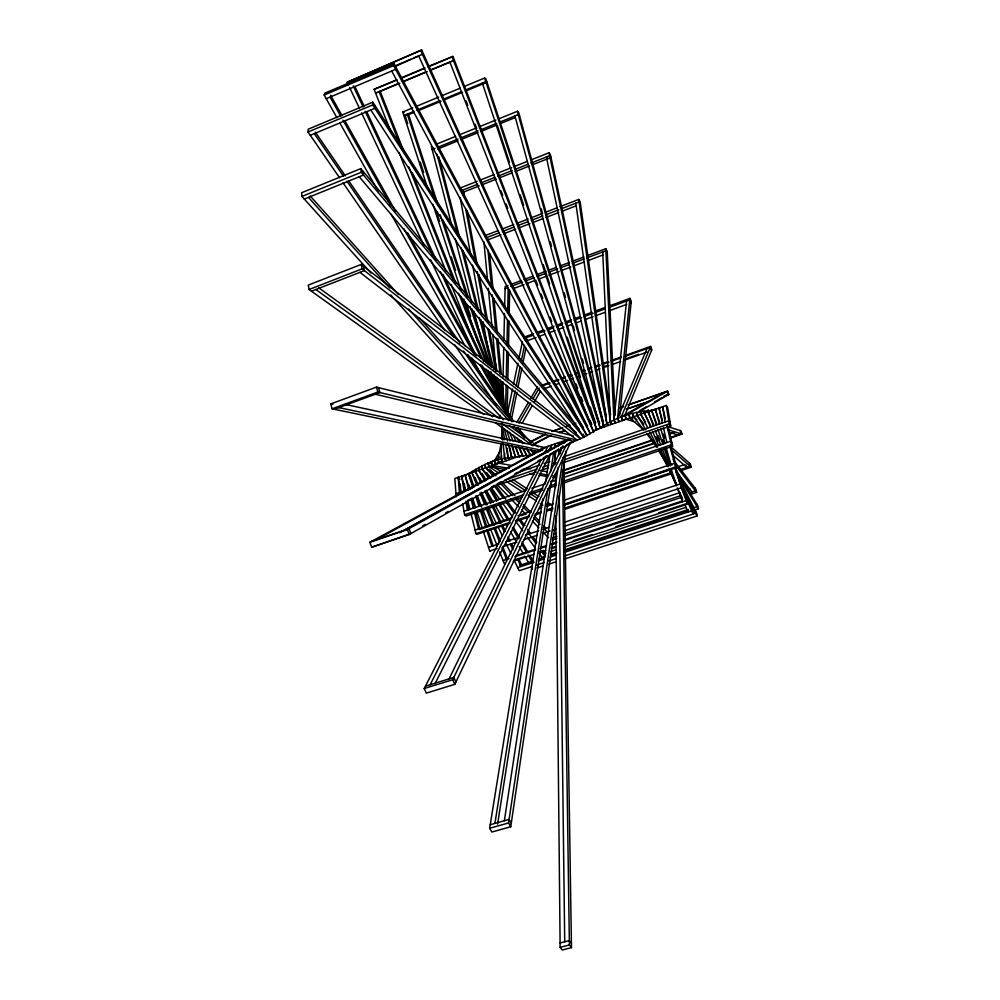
<?xml version="1.0" encoding="UTF-8"?>
<svg xmlns="http://www.w3.org/2000/svg" width="1000" height="1000" viewBox="0 0 1000 1000"><rect width="100%" height="100%" fill="white"/><g stroke="black" fill="none" stroke-linecap="round" stroke-linejoin="round"><path stroke-width="1.5" d="M503.137 443.237L504.613 458.725L506.225 460.737L504.588 458.137L504.688 453.488M505.6 410.05L506.125 385.225M506.262 379.012L506.85 351.087M506.975 344.888L507.5 320.062M507.663 312.312L508.188 287.488L505.087 288.65M507.225 411.075L507.725 386.238M507.85 380.025L508.413 352.088M508.537 345.875L509.038 321.037M509.188 313.288L509.65 290M501.8 455.838L501.175 458.862L502.775 461.938L501.125 459.338L501.488 443.825M501.6 439.162L501.887 426.75M502.575 397.275L502.925 381.75M503.038 377.1L503.725 347.612M503.9 339.85L504.513 313.475M504.663 307.275L505.138 286.613L508.062 285.512M374.988 105.55L374.9 108.325L310.287 135.3M370.825 110.037L583.575 436.9L587.137 435.675L372.7 104.925L372.788 102.163L308.2 129.213L308.012 132L339.5 177.7M619.712 415.562L631.25 301.275L629.913 298.375L609.462 305.863M647.013 348.537L617.638 418.25L619.087 421.737L617.562 418.575L629.913 298.375M586.85 255.863L605.825 248.713L613.962 420.288L615.5 422.987L613.962 419.825L626.562 301.05M691.875 509.175L691.675 510.887L564.862 552.225M688.3 510.35L688.088 512.062L684.963 504.988M542.85 498.875L489.65 828.275L491.85 832.038L510.75 826.737L566.05 451.05M510.75 826.737L508.562 822.962L563.1 457.175M504.363 820.738L558.112 467.65M560.225 453.775L561.163 447.6M497.6 824.087L551.325 480.838M553.725 465.45L555.9 451.6M494.925 823.4L547.975 488.612M550.662 471.637L553.837 451.587M554.325 448.5L555.062 443.875L555.087 446.987M545.337 483.512L550.05 454.312M550.8 449.7L551.538 445.087L548.013 452.05M650.625 427.15L644.388 413L644.688 411.438L648.312 410.188L648.012 411.75L653.587 426.262M511.413 419.487L516.975 392.2M517.9 387.65L521.912 367.938M522.837 363.387L525.925 348.225M509.575 418.013L515.175 390.788M516.112 386.238L520.163 366.575M521.4 360.525L524.513 345.387M525.45 340.85L526.075 337.825L527.475 340.65M499.4 457.025L497.837 459.725L499.325 463.125L497.725 460.062L501.2 443.413M507.512 413.137L512.562 388.913M513.513 384.375L517.938 363.175M518.888 358.638L522.362 341.987M418.913 56.388L590.05 433.225L593.625 432L594.025 430.412L593.312 431.262L449.812 61.863L450.838 61.737M396.087 67.525L395.613 69.362L326.238 98.713M391.712 71.013L586.812 435.112L590.375 433.888L393.6 65.612L394.075 63.775L324.775 93.175L324.175 95.037L336.912 117.725M624.462 416.213L651.888 349.575L650.612 346.438L625.638 355.35M626.663 418.188L622.688 420.5L621.237 417L650.612 346.438M540.95 460.163L424.225 688.538L426.325 693.112L454.8 684.325L570.625 442.45M424.225 688.538L452.713 679.712L565.775 446.012M449.087 678.85L562.888 445.825M564.263 443.025L565.638 440.213M435.025 683.725L550.212 454.087L558.25 449.513M430.138 684.725L545.9 456.225M544.487 453.225L548.038 446.3L376.275 539.738M565.013 544.237L687.55 504.125L688.062 503.113L677.25 474.9M686.7 499.55L686.175 500.55L565.112 540.262M522.212 423.1L532.125 405.763M534.412 401.75L540.513 391.087M518.913 423.212L530.612 402.925M532.962 398.862L539.2 388.038M501.362 461.438L495.875 464.325L494.387 460.913L500.575 450.288M516.8 422.362L528.4 402.413M530.712 398.425L537.475 386.788M505.337 562.962L504.487 564.05L499.637 551.925M593.312 431.262L597.587 429.175L596.613 429.263L482.35 83.075M423.425 53.863L395.712 66.213M348.35 84.763L347.15 82.225L421.675 50L591.45 424.725M347.15 82.225L421.675 50M515.25 446.7L519.25 456.85L520.1 455.95L515.5 457.3L511.637 445.462M638.088 412.362L668.863 394.387L667.688 391.112L628.075 404.9M639.875 410.5L646.488 406.65M654.425 402.038L662.35 397.413M622.688 420.5L621.375 416.825L624.975 415.575L667.688 391.112M621.375 416.825L663.825 392.6M422.475 526L425.188 524.475M445.562 513L448.275 511.475M468.638 500L471.35 498.475M491.725 487L494.438 485.462M497.15 483.938L501.225 481.637M514.8 474L517.525 472.463M520.237 470.938L524.312 468.638M537.888 460.988L540.6 459.462M543.312 457.938L547.388 455.637M560.962 447.987L563.688 446.463M566.4 444.925L570.475 442.638M345.012 404.363L544.525 447.512L369.862 542.275L371.675 547.238L409.225 534.525L574.012 441.413M369.862 542.275L407.413 529.538L569.975 439.288M399.825 532.663L546.613 451.425M404.375 530.2L567.8 439.75M371.675 547.238L410.887 533.587L409.087 528.612L371.625 541.325M496.575 463.338L492.425 465.513L491.138 461.925L496.675 459.075M535.262 443.113L547.688 436.613M534.325 444.175L550.8 435.538L548.725 436.25M530.375 442.262L545.513 434.45M529.913 441.962L545.15 434.113M324.175 95.037L393.6 65.612M395.125 65.85L410.688 59.262M413.525 58.062L417.762 56.262M391.05 132.2L374.113 89.325L396.75 79.787M401 78L425.05 67.875M427.875 66.688L452.938 56.438L595.337 423.363M396.85 80.062L374.113 89.325M401.163 78.238L424.175 68.55M428.488 66.737L452.938 56.438M398.225 83.55L375.588 93.062L376.75 92.875M402.475 81.762L426.525 71.662M430.763 69.875L454.412 60.237L452.025 61.238M378.188 92.275L399.762 83.2M404.075 81.388L427.088 71.725M429.963 70.512L450.1 62.05M308.012 132L372.7 104.925M427.587 188.038L402.762 112L412.812 107.825M415.688 106.638L438.663 97.1M441.538 95.913L460.2 88.162M464.513 86.375L484.613 78.037L485.8 78.65L599.7 423.512M403.925 115.538L413.975 111.375M416.85 110.188L439.837 100.675M444.15 98.888L461.388 91.75M465.7 89.963L485.8 81.638L486.987 82.238L465.475 91.137M406.675 115.475L413.85 112.5M418.15 110.725L441.1 101.225M443.963 100.037L462.6 92.325M579.338 429.325L360.825 168.612L301.613 192.75L301.9 196.425L370.975 273.012M301.9 196.425L361.2 172.3L583.9 437.337L580.337 438.562L359.225 176.762M437.075 143.938L455.712 136.363M460.012 134.613L475.788 128.2M480.087 126.45L495.863 120.037M498.725 118.875L517.375 111.3L518.663 112.525L603.5 422.2M304.3 199.088L363.5 175.037L363.125 171.35M432.175 149.537L435.05 148.363M437.925 147.2L458.013 139.05M460.875 137.887L478.1 130.9M480.962 129.738L496.75 123.325M499.625 122.163L518.275 114.588L519.562 115.812M437.912 148.938L457.962 140.8M460.825 139.637L478.025 132.662M480.887 131.5L496.637 125.113M500.938 123.375L515.262 117.562M459.963 188.125L477.2 181.287M480.075 180.138L494.438 174.438M497.312 173.3L511.675 167.6M514.55 166.462L527.475 161.325M531.788 159.613L549.012 152.775L550.375 154.537L606.362 416.325M461.938 190.463L477.75 184.188M482.062 182.475L495.012 177.35M497.887 176.213L512.263 170.512M515.138 169.375L528.075 164.237M530.95 163.1L549.637 155.688L551 157.45L532.337 164.85M461.987 192.712L479.212 185.888M482.088 184.75L496.438 179.062M499.312 177.925L512.238 172.8M515.112 171.675L529.462 165.987M576.1 432.438L361.25 264.413L308.275 285.087L309.088 289.513L483.825 414.475M309.088 289.513L362.137 268.85L580.638 438.85L577.087 440.075L359.938 272.35M311.462 291.2L364.387 270.613L363.512 266.175M484.812 235.763L497.812 230.725M502.15 229.05L513.7 224.587M516.587 223.463L528.15 219M531.038 217.875L542.6 213.412M545.487 212.288L557.038 207.825M559.925 206.7L578.713 199.438L580.1 201.663L610.588 414.988M486.5 237.688L499.513 232.662M502.413 231.537L513.975 227.075M518.312 225.4L528.438 221.488M531.337 220.362L542.9 215.9M545.8 214.775L558.812 209.75M561.712 208.637L579.062 201.925L580.45 204.15M487.987 239.825L501 234.8M503.888 233.688L515.438 229.237M518.325 228.113L529.888 223.663M532.775 222.537L542.888 218.637M545.775 217.525L558.775 212.512M561.675 211.388L576.112 205.825M510.975 284.425L521.188 280.575M524.113 279.475L532.863 276.175M537.238 274.538L546 271.238M548.913 270.138L556.213 267.387M560.588 265.75L569.35 262.45M572.263 261.35L583.938 256.962M510.938 286.45L522.625 282.05M525.55 280.963L534.312 277.663M537.238 276.562L546.013 273.263M548.925 272.162L557.7 268.863M560.625 267.762L569.388 264.475M572.312 263.375L584 258.975M586.925 257.875L605.925 250.738L607.3 253.337M513.862 288.425L524.087 284.587M527 283.488L535.763 280.2M538.688 279.1L545.988 276.363M548.9 275.262L559.125 271.425M562.038 270.325L570.8 267.038M573.725 265.938L583.938 262.1M588.325 260.462L602.925 254.975M539.038 451.737L332.062 408.812L330.712 403.925L376.475 387.125L573.225 435.8M524.763 336.887L533.525 333.675M536.45 332.612L543.75 329.938M548.138 328.325L553.975 326.188M556.9 325.125L562.737 322.975M565.662 321.912L571.5 319.775M574.412 318.7L580.262 316.562M584.637 314.962L591.938 312.288M594.862 311.212L605.087 307.475M332.062 408.812L377.863 392.05L577.337 440.213L571.65 442.225M524.012 338.575L533.225 335.213M537.612 333.6L544.925 330.925M547.85 329.85L553.7 327.713M556.625 326.65L562.475 324.5M565.4 323.438L571.25 321.287M574.175 320.225L581.487 317.55M584.412 316.475L593.188 313.263M596.112 312.188L604.888 308.975M609.275 307.375L629.75 299.875L631.1 302.787M334.225 409.263L379.913 392.55L378.525 387.638M525.85 341.238L536.087 337.5M539.012 336.438L544.85 334.3M549.237 332.7L555.087 330.562M558.013 329.487L563.862 327.35M566.788 326.287L572.625 324.15M575.55 323.075L581.4 320.95M585.788 319.337L593.1 316.675M596.013 315.6L604.788 312.4M609.175 310.8L626.712 304.387M541.888 385.225L549.225 382.6M552.175 381.55L558.05 379.462M560.988 378.413L565.388 376.838M568.337 375.788L571.275 374.738M575.675 373.162L578.612 372.125M581.562 371.075L584.5 370.025M588.9 368.45L591.838 367.4M594.775 366.35L599.188 364.787M602.125 363.738L608 361.637M610.938 360.588L621.225 356.925M542.788 385.688L550.138 383.075M553.088 382.025L558.975 379.925M561.912 378.875L564.862 377.825M569.275 376.25L572.212 375.2M575.163 374.15L578.1 373.1M582.525 371.525L585.462 370.475M588.413 369.425L591.35 368.375M595.763 366.8L600.188 365.225M603.125 364.175L609.012 362.088M611.95 361.037L620.788 357.887M625.2 356.312L650.225 347.388L651.5 350.525M603.413 366.825L607.812 365.262M625.45 358.988L638.663 354.275M544.075 388.75L551.438 386.138M555.85 384.562L558.8 383.512M563.212 381.95L567.625 380.375M570.562 379.325L573.513 378.275M576.45 377.238L579.4 376.188M583.812 374.613L586.75 373.562M589.7 372.512L592.638 371.475M595.575 370.425L600 368.85M602.938 367.8L608.825 365.712M611.763 364.663L620.6 361.525M625.013 359.95L647.087 352.1M551.763 431.45L562.038 427.875M566.438 426.35L569.375 425.325M620.737 407.45L623.663 406.438M552.413 431.362L562.7 427.775M567.112 426.25L570.05 425.225M573 424.2L575.938 423.175M620.025 407.837L622.975 406.812M628.85 404.775L667.062 391.475L668.238 394.75L663.825 396.287M558.787 432.612L564.663 430.575M626.3 409.175L645.375 402.55M664.45 395.925L668.863 394.387M559.45 432.525L565.337 430.487M627.075 409.05L650.6 400.875M491.138 461.925L494.575 460.725L495.875 464.325M498.075 472.65L488.988 466.7L487.938 463.075L491.375 461.887L492.425 465.513L509.05 468.363M494.387 460.913L497.837 459.725M617.638 418.25L621.237 417M497.725 460.062L501.175 458.862M613.962 419.825L617.562 418.575M501.125 459.338L504.588 458.137M578.713 199.438L610.425 422.113L611.912 424.225L610.363 421.525L613.962 420.288M504.613 458.725L508.075 457.525L509.688 459.55L508.175 458.2L505.637 444.412M575.825 203.175L606.838 423.363L610.425 422.113M508.175 458.2L511.637 457L513.15 458.35L511.8 457.738L508.288 444.137M547.725 158.75L546.35 156.988L603.362 425.275L606.95 424.038L608.325 425.462L606.838 423.363M511.8 457.738L515.275 456.538L516.625 457.15L515.5 457.3M514.913 115.95L599.963 427.262L603.55 426.012L604.738 426.7L603.362 425.275M596.613 429.263L601.163 427.938L599.963 427.262M520.1 455.95L454.825 478.5L456.175 496.788M541.025 448.725L567.987 439.4M595.212 430L666.237 405.45L667.65 407.6L670.738 425.988L562.825 462.863M467.375 474.4L469.65 473.625L468.45 473.8L472.762 487.1M519.25 456.85L522.737 455.65L519.875 448.4M533.025 454.35L530.7 455.15L526.275 448.725M455.95 493.713L472.1 488.188M516.138 473.088L539.625 465.037M544.025 463.525L549.9 461.512M564.587 456.488L668.812 420.763L670.225 422.9M504.688 480.188L537.025 469.113M542.913 467.1L548.787 465.087M553.2 463.587L556.138 462.575M564.963 459.562L669.325 423.85L670.738 425.988M491.863 487.113L536.213 471.962M542.125 469.938L548.038 467.912M563.562 470.175L652.087 440.037M669.788 434.012L674.225 432.512M564.587 470.363L651.5 440.788M553.775 477.113L555.875 476.4L552.85 475.875M563.062 473.95L654.587 442.863M670.825 437.337L681.15 433.825L680.125 430.5M564.087 474.137L653.988 443.6M670.2 438.1L681.988 434.087L680.962 430.763L666.912 426.337M463.988 511.325L525.95 490.3M531.862 488.3L545.138 483.8M551.038 481.8L555.462 480.3M562.837 477.8L670.55 441.275L671.825 442.7M462.738 503.925L464.575 514.75L523.65 494.762M529.562 492.762L542.85 488.263M550.237 485.763L556.138 483.762M563.525 481.262L671.35 444.762L672.625 446.188L563.5 483.088M522.2 497.05L466.163 516L464.575 514.75M528.1 495.05L542.85 490.062M550.225 487.575L556.125 485.575M475.112 530.087L512.05 517.7M517.962 515.725L531.263 511.262M538.65 508.787L541.6 507.8M546.038 506.312L553.425 503.837M563.763 500.375L674.587 463.237L675.662 463.85M479.475 529.562L510.45 519.188M520.775 515.737L525.2 514.25M610.75 485.6L647.625 473.237M470.988 513.6L476.012 533.713L510.025 522.337M515.938 520.363L529.25 515.913M535.163 513.925L541.075 511.95M546.987 509.975L552.9 508M564.738 504.038L675.638 466.95L676.712 467.562L564.525 505.062M564.312 504.787L670.212 469.387M677.562 466.925L684.912 464.475M509.9 523.325L477.425 534.175L476.012 533.713M515.812 521.35L529.087 516.912M535 514.938L540.9 512.962M546.8 510.988L552.712 509.012M565.062 508.025L671.05 472.663M679.875 469.712L690.188 466.275L689.325 463M564.812 509.325L672.113 473.55M680.925 470.613L691.213 467.175L690.362 463.9L670.812 446.737M498.825 543.95L488.512 547.362L489.675 547.038M505.975 541.638L519.462 537.112M525.363 535.163L538.625 530.763M543.05 529.362L548.975 527.4M563.812 522.487L680.938 483.688M483.237 531.112L489.688 550.988L497.062 548.562M502.95 546.613L516.225 542.225M523.475 539.875L536.875 535.4M542.762 533.5L550.138 531.013M553.088 530.037L556.112 529.1M564.888 526.138L682.188 487.425L675.6 467.612M553.5 534.325L556.438 533.362M563.8 530.938L680.05 492.6M687.412 490.163L690.35 489.2M552.5 537.875L556.912 536.425M564.288 534L680.675 495.688M689.513 492.775L695.4 490.838L694.762 487.738M552.413 539.812L556.825 538.362M564.188 535.938L681.888 497.225M690.725 494.325L696.6 492.388L695.962 489.3L673.162 459.738M505.438 559.038L508.387 558.062M515.75 555.65L534.913 549.362M540.8 547.425L546.7 545.487M551.125 544.038L557.013 542.112M564.388 539.688L682.275 501M503.113 560.6L509.012 558.663M514.913 556.725L535.588 549.95M540.013 548.5L545.925 546.562M551.825 544.625L556.263 543.162M514.175 560.062L524.5 556.688M539.237 551.862L543.65 550.413M551.025 548L555.438 546.55M573.125 540.763L592.275 534.487M615.862 526.763L635.013 520.487M658.587 512.762L688.062 503.113M513.337 561.15L534.012 554.388M539.913 552.45L545.825 550.513M551.725 548.587L556.15 547.137M543.212 554.025L546.163 553.05M550.588 551.613L556.487 549.675M563.862 547.263L686.338 507.225M543.188 550.9L545.013 553.425L545.188 556.2L541.9 557.275L539.15 553.488M550.763 554.375L556.675 552.45M564.062 550.037L688.188 509.525M519.675 565.363L533.038 561M538.975 559.062L544.913 557.125M550.85 555.188L556.788 553.25M564.212 550.825L687.425 510.625M517.675 567.612L533.9 562.325M538.312 560.875L544.212 558.962M550.112 557.038L556.013 555.112M693.95 510.25L698.388 508.812L698 506.037L675.788 469.538M532.438 566.4L519.175 570.712L514.3 560.625M536.862 564.963L544.325 562.45M548.775 561L556.188 558.587M564.862 555.85L695.588 513.237L695.487 510.925M536.95 567.975L542.875 566.05M548.812 564.125L556.213 561.725M565.112 558.837L697 516L696.9 513.675L678.45 477.537M425.425 686.188L453.85 677.375L455.938 681.963M489.688 550.988L490.85 550.662M490.225 824.725L509.1 819.412L511.262 823.188M489.65 828.275L508.562 822.962M682.188 487.425L681.375 487.638L674.775 467.788M560.087 942.975L569.338 940.6L571.4 943.263M560.138 947.35L569.4 944.963L571.475 947.625L562.212 950L560.138 947.35L555.788 515.612M466.238 474.8L465.037 474.975L468.787 489.963M659.513 424.162L655.288 409.237L656.15 409.188L651.65 410.487L656.513 425.125M505.688 469.525L488.988 466.7L488.225 463.2L484.8 464.387L485.562 467.887L493.025 475.65M529.963 473.625L534.513 474.387M539.075 475.163L546.663 476.438M552.725 477.463L553.775 477.65M539.25 473.55L546.812 474.85M487.938 463.075L490.975 463.612M497.425 462.962L511.037 465.363M526.163 468.038L530.7 468.85M539.775 470.45L547.337 471.788M338.75 407.6L542.562 450.525M330.712 403.925L332.875 404.375M375.312 394.225L573.8 441.438M624.975 415.575L626.3 419.25L635.138 421.95M669.025 432.25L677.875 434.95M632.837 418.913L629.9 418.013L628.775 414.312L625.175 415.562L626.3 419.25M667.975 429.762L681.988 434.087M402.762 112L404.087 112.525M464.15 490.938L461.625 476.15L463.062 476.725M466.463 475.55L465.037 474.975L469.35 488.275M671.975 465.087L670.9 464.462L666.263 448.05M495.975 474.663L485.562 467.887L485.125 464.675L481.7 465.863L482.125 469.075L488.525 477.912M506.4 481.45L522.025 491.613M528.538 495.85L536.362 500.938M540.262 503.475L542.875 505.175M549.388 509.412L551.987 511.1M509.75 480.3L525.325 490.5M530.525 493.888L537.013 498.137M546.087 504.087L548.688 505.788M492.125 465.775L501.213 471.75M512.9 479.45L527.175 488.85M532.362 492.275L538.862 496.55M547.95 502.525L551.838 505.1M662.375 423L658.938 407.975L660.025 408.7M495.238 422.625L524.388 443.475M534.525 450.725L537.062 452.537M315.825 289.5L492.587 416.775M501.425 423.15L532.987 445.875M538.038 449.513L540.562 451.325M318.788 287.825L499.35 418.55M509.45 425.863L538.5 446.887M432.762 147.425L431.337 146.275L451.7 225.075M643.85 430.1L629.9 418.013L629.025 414.462L632.625 413.212L633.525 416.763L643.112 429.087M672.9 455.288L686.85 467.388L686.275 465.2M636.987 419.787L633.525 416.763L632.9 413.512L636.525 412.262L637.137 415.513L646.012 430M671.675 450.1L691.213 467.175M490.688 477.938L482.125 469.075L482.038 466.275L478.612 467.463L478.7 470.25L484.963 481.012M497.113 484.575L508.875 496.763M511.025 498.975L518.513 506.725M521.725 510.05L526 514.487M532.425 521.125L538.85 527.775M543.125 532.2L548.475 537.737M500.5 483.425L512.238 495.625M515.438 498.95L519.7 503.387M522.9 506.725L528.237 512.263M533.575 517.812L539.975 524.475M543.175 527.8L548.513 533.35M489.387 469.113L495.788 475.788M502.188 482.463L514.987 495.8M517.112 498.025L520.312 501.362M523.513 504.7L530.975 512.487M534.175 515.812L539.513 521.375M543.775 525.825L545.913 528.05M390.763 294.962L503.275 419.712M530.35 449.75L533.475 453.212M308.488 197.387L389.862 288.062M408.65 309L508.812 420.613M514.025 426.425L524.45 438.05M310.262 196.025L398.475 294.575M419.225 317.762L511.575 420.95M517.812 427.9L531.3 442.975M459.375 492.55L458.225 477.325L459.9 479.3M646.938 434.012L655.575 445.112M677.625 473.462L692 491.95M643.825 424.15L637.137 415.513L636.825 412.713L640.438 411.463L640.763 414.263L647.788 427.975M675.337 464.9L696.6 492.388M486.025 480.337L478.7 470.25L478.963 468L475.55 469.175L475.275 471.438L480.662 482.625M491.525 487.912L499.762 499.263M502.512 503.038L512.587 516.912M515.337 520.7L522.663 530.788M527.238 537.087L535.487 548.438M486.6 472.587L490.25 477.638M495.725 485.225L505.775 499.113M507.6 501.637L515.812 513.013M520.375 519.325L524.938 525.638M527.675 529.425L530.413 533.225M533.15 537.013L536.8 542.062M494 485.487L503.15 498.113M505.887 501.9L514.113 513.263M518.675 519.575L523.25 525.887M527.812 532.212L536.038 543.575M541.525 551.15L545.188 556.2M486.737 237.6L488.225 239.725M343.038 182.838L444.837 330.55M454.575 344.675L496.175 405.05M520.962 441.012L522.725 443.587M315.35 132.137L345.325 175.875M348.862 181.012L459.963 343.088M467.9 354.663L513.75 421.55M518.162 427.987L521.688 433.125M314.288 133.637L343.425 176.088M346.962 181.238L453.825 336.887M463.537 351.037L512.112 421.788M531.538 450.087L534.188 453.938M372.788 102.163L583.513 427.638M648.425 433.963L656.488 447.137M658.913 451.087L667.788 465.588M690.362 502.488L693.587 507.762L697.05 506.625L696.675 503.85M645.588 422.175L640.763 414.263L640.75 412.025L644.375 410.775L644.388 413L650.7 425.363M676.137 472.312L698.388 508.812M481.55 482.188L475.275 471.438L475.887 469.812L472.475 470.988L471.863 472.612L476.475 484.2M486.262 490.238L493.325 502.325M494.888 505.012L504.3 521.125M505.875 523.812L507.438 526.5M510.575 531.875L516.85 542.625M519.212 546.65L523.125 553.362M524.7 556.05L528.625 562.762M530.975 566.8L532.513 569.425M482.088 473.375L486 480.087M490.688 488.15L497.725 500.238M499.288 502.925L508.675 519.05M513.362 527.1L519.625 537.85M521.962 541.888L528.225 552.625M529.788 555.312L533.7 562.038M489.663 489.075L496.712 501.175M498.275 503.862L507.675 520M512.375 528.062L518.638 538.825M521.775 544.2L526.475 552.263M528.038 554.95L532.737 563.025M339.963 123.15L378.113 191.038M391.075 214.125L465.075 345.825M471.938 358.05L484.913 381.125M516.95 438.15L519.237 442.225M522.288 447.663L526.862 455.8L530.363 454.6L527.312 449.162M330.637 95.237L342.075 115.675M345.125 121.125L395.487 211.088M407.7 232.9L476.362 355.562M481.712 365.112L512.987 420.988M330.05 97.1L340.712 116.137M342.987 120.213L390.975 205.85M403.925 228.95L474 354.012M480.087 364.888L505.988 411.1M394.075 63.775L587.525 426.138M605.825 248.713L607.212 251.312L615.125 415.2M679.45 481.662L697 516M649.9 432.088L657.625 447.175M659.025 449.925L667.463 466.375M668.863 469.125L676.6 484.212M484.7 491.012L490.763 503.6M492.1 506.388L500.188 523.162M501.525 525.962L504.225 531.562M507.587 538.55L508.938 541.337M510.288 544.138L512.975 549.738M517.688 559.513L521.05 566.512L521.562 564.75L518.875 559.163M477.925 485.188L471.863 472.612L472.788 471.7L469.375 472.875L468.45 473.8L473.65 486.812M481.287 492.175L487.35 504.75M488.7 507.537L496.112 522.913M498.137 527.1L502.175 535.475M506.225 543.862L510.938 553.638M479.913 478.188L481.938 482.375M485.962 490.75L491.337 501.925M493.35 506.112L501.413 522.863M502.762 525.65L505.438 531.237M508.125 536.825L510.15 541.013M511.488 543.8L513.5 547.987M354.812 86.325L364.087 106.1M366.737 111.75L436.3 260.05M442.925 274.175L483.988 361.737M487.962 370.213L509.162 415.412M353.237 85.9L363.162 107.037M365.15 111.263L433.938 257.838M440.55 271.938L480.9 357.912M486.188 369.188L502.062 403.013M523.888 449.525L526.538 455.163L523.05 456.362L518.4 446.463M349.6 87.438L359.575 108.637M361.562 112.888L424.025 245.75M430.675 259.887L475.863 356M513.075 435.163L515.737 440.812M420.887 50.938L593.625 432M452.713 679.712L454.8 684.325M655.9 436.875L657.775 441.112M652.5 431.4L658.75 445.55M660.612 449.8L668.112 466.775M669.362 469.613L676.225 485.175M677.475 488L682.463 499.325M648.312 410.188L649.562 413.013M679.438 480.9L693.3 512.413L693.1 514.125L681.688 488.225M653.625 424.5L648.012 411.75L652.25 409.675L651.65 410.487L656.663 423.562M475.087 477.475L477.975 484.7M481.425 493.375L486.037 504.938M487.2 507.825L494.113 525.163M495.262 528.05L500.45 541.062M502.762 546.838L507.375 558.4L506.525 559.487L501.9 547.9M479.95 492.887L484.562 504.475M486.3 508.812L492.65 524.738M493.812 527.638L499.588 542.112M477.113 495.5L481.737 507.075M482.887 509.963L489.237 525.875M490.4 528.775L497.325 546.138M404.888 153.9L380.225 91.412L379.087 91.6L401.4 148.162M412.337 172.8L455.913 283.25M461.075 296.337L488.025 364.637M490.887 371.912L505.8 409.7M408.837 167.013L453.488 280.15M458.638 293.2L486.112 362.825M489.538 371.525L499.85 397.625M399.062 152.487L445.988 271.337M451.138 284.375L474.038 342.35M509.525 432.212L512.962 440.913M451.925 56.562L596.888 430.025M466.062 100.925L467.75 105.288M475.075 124.15L476.763 128.512M501.012 190.925L502.7 195.275M506.075 203.988L507.775 208.337M535.962 280.912L537.65 285.262M541.038 293.975L542.725 298.325M550.05 317.2L551.737 321.55M575.988 383.963L577.675 388.312M581.05 397.025L582.75 401.375M590.075 420.25L591.763 424.6M681.162 487.475L687.55 504.125M658.062 435.55L659.725 439.9M680.85 494.938L682.513 499.288M655.263 430.613L660.825 445.138M662.5 449.487L668.625 465.45M670.288 469.8L676.425 485.775M677.537 488.675L682.55 501.737M407.413 529.538L409.225 534.525M655.288 409.237L659.675 422.413M662.225 439.637L663.688 444.012M665.138 448.4L670.487 464.462M657.975 429.513L662.837 444.137M664.3 448.525L670.138 466.087M671.112 469.012L676.462 485.1M484.613 78.037L600.2 428.025M497.238 125.188L509.475 162.262M520.25 194.875L523.675 205.263M543.25 264.575L549.612 283.85M567.238 337.238L580.45 377.275M590.25 406.925L595.625 423.237M438.175 205.188L408.6 114.675L407.287 114.15L435.812 201.488M443.025 220.025L468.225 297.188M472.1 309.05L491.012 366.925M493.913 375.825L503.125 404.012M440.163 214.812L466.763 296.225M470.15 306.588L489.487 365.8M492.388 374.675L497.225 389.487M516.075 447.212L518.987 456.1M405.25 116.062L407.663 123.488M420.25 162.037L423.65 172.425M436.238 210.975L439.625 221.363M451.25 256.95L455.6 270.3M467.225 305.887L470.613 316.262M432.9 204.312L460.925 290.113M463.812 299L477.825 341.9M506.812 430.662L510.188 441.025M470.125 475.1L473.95 486.9M476.825 495.75L480.175 506.075M481.613 510.5L486.875 526.725M487.837 529.675L493.1 545.913L491.938 546.225L486.662 529.963M475.637 495.975L479 506.312M480.438 510.75L485.712 527.013M472.7 498.612L475.575 507.475M477.013 511.912L482.275 528.162M670.588 445.962L676.712 467.562M658.938 407.975L662.325 419.925M669.938 446.8L675.638 466.95M663.138 433.8L664.4 438.263M660.775 428.638L665 443.575M376.475 387.125L377.863 392.05M517.375 111.3L603.55 426.012M541.25 208.75L542.475 213.263M550.275 241.788L551.5 246.287M564.225 292.825L565.462 297.325M573.25 325.85L574.487 330.363M582.288 358.875L583.513 363.387M438.825 156.9L459.938 238.375M463.062 250.45L478.7 310.8M481.05 319.85L493.95 369.637M495.9 377.188L502.163 401.325M437.013 154.25L458.137 235.875M461.275 247.963L476.925 308.412M479.275 317.488L492.188 367.362M494.15 374.925L498.837 393.05M512.938 447.463L515.275 456.538M455.213 238.675L471.6 302.125M473.95 311.188L481.75 341.4M504.387 429.025L507.512 441.112M468.713 484.525L469.837 489.012M472.088 497.987L474.712 508.462M475.838 512.95L479.963 529.4L478.55 528.925L474.425 512.438M471.037 498.95L473.288 507.95M461.625 476.15L465.375 491.138M467.625 500.125L469.862 509.113M668.012 426.188L672.625 446.188M665.35 418.738L662.588 406.712L665.125 422.025M667.087 426.25L671.35 444.762M663.413 427.5L666.85 442.525M549.012 152.775L606.95 424.038M361.25 264.413L362.137 268.85M464.862 198.137L463.725 192.013L462.25 190.338L463.1 194.938M467.137 210.387L477.075 263.962M479.062 274.675L487.875 322.125M489.288 329.775L496.962 371.1M498.387 378.75L502.925 403.25M465.65 208.725L475.312 260.837M477.3 271.562L486.087 319.075M487.8 328.263L495.75 371.175M496.875 377.312L500.85 398.762M509.938 447.812L511.637 457M460.188 197.725L470.913 255.95M472.612 265.15L481.637 314.175M483.05 321.838L488.7 352.475M500.275 415.3L500.838 418.363M502.25 426.025L504.787 439.812M583.9 437.337L583.337 434.1L583.575 436.9M464.225 483.363L465.475 490.737M467.25 501.075L468.762 509.925M465.913 501.287L467.425 510.15M458.225 477.325L460.737 492.113M666.237 405.45L669.325 423.85M360.825 168.612L361.2 172.3M489.588 253.663L493.062 289.262M493.975 298.55L497.3 332.612M497.9 338.8L501.375 374.412M502.137 382.15L504.7 408.462M487.938 249.988L491.55 287.162M492.3 294.9L495.75 330.525M496.5 338.275L499.963 373.888M500.562 380.087L502.812 403.325M507.175 448.237L508.075 457.525M483.9 241.9L487.75 282.175M488.338 288.363L492.038 327.088M492.775 334.825L496.037 368.9M501.5 426.2L502.837 440.138M460.25 483.862L460.938 492.987M602.712 251.938L610.363 421.525M563.95 461.238L571.475 947.625M562.513 469.513L569.4 944.963M558.575 442.65L558.612 445.775M558.65 448.888L558.737 455.138M559.225 495.688L564.712 941.787M555.138 451.662L555.262 464.15M555.363 473.5L555.5 487.537"/></g></svg>
